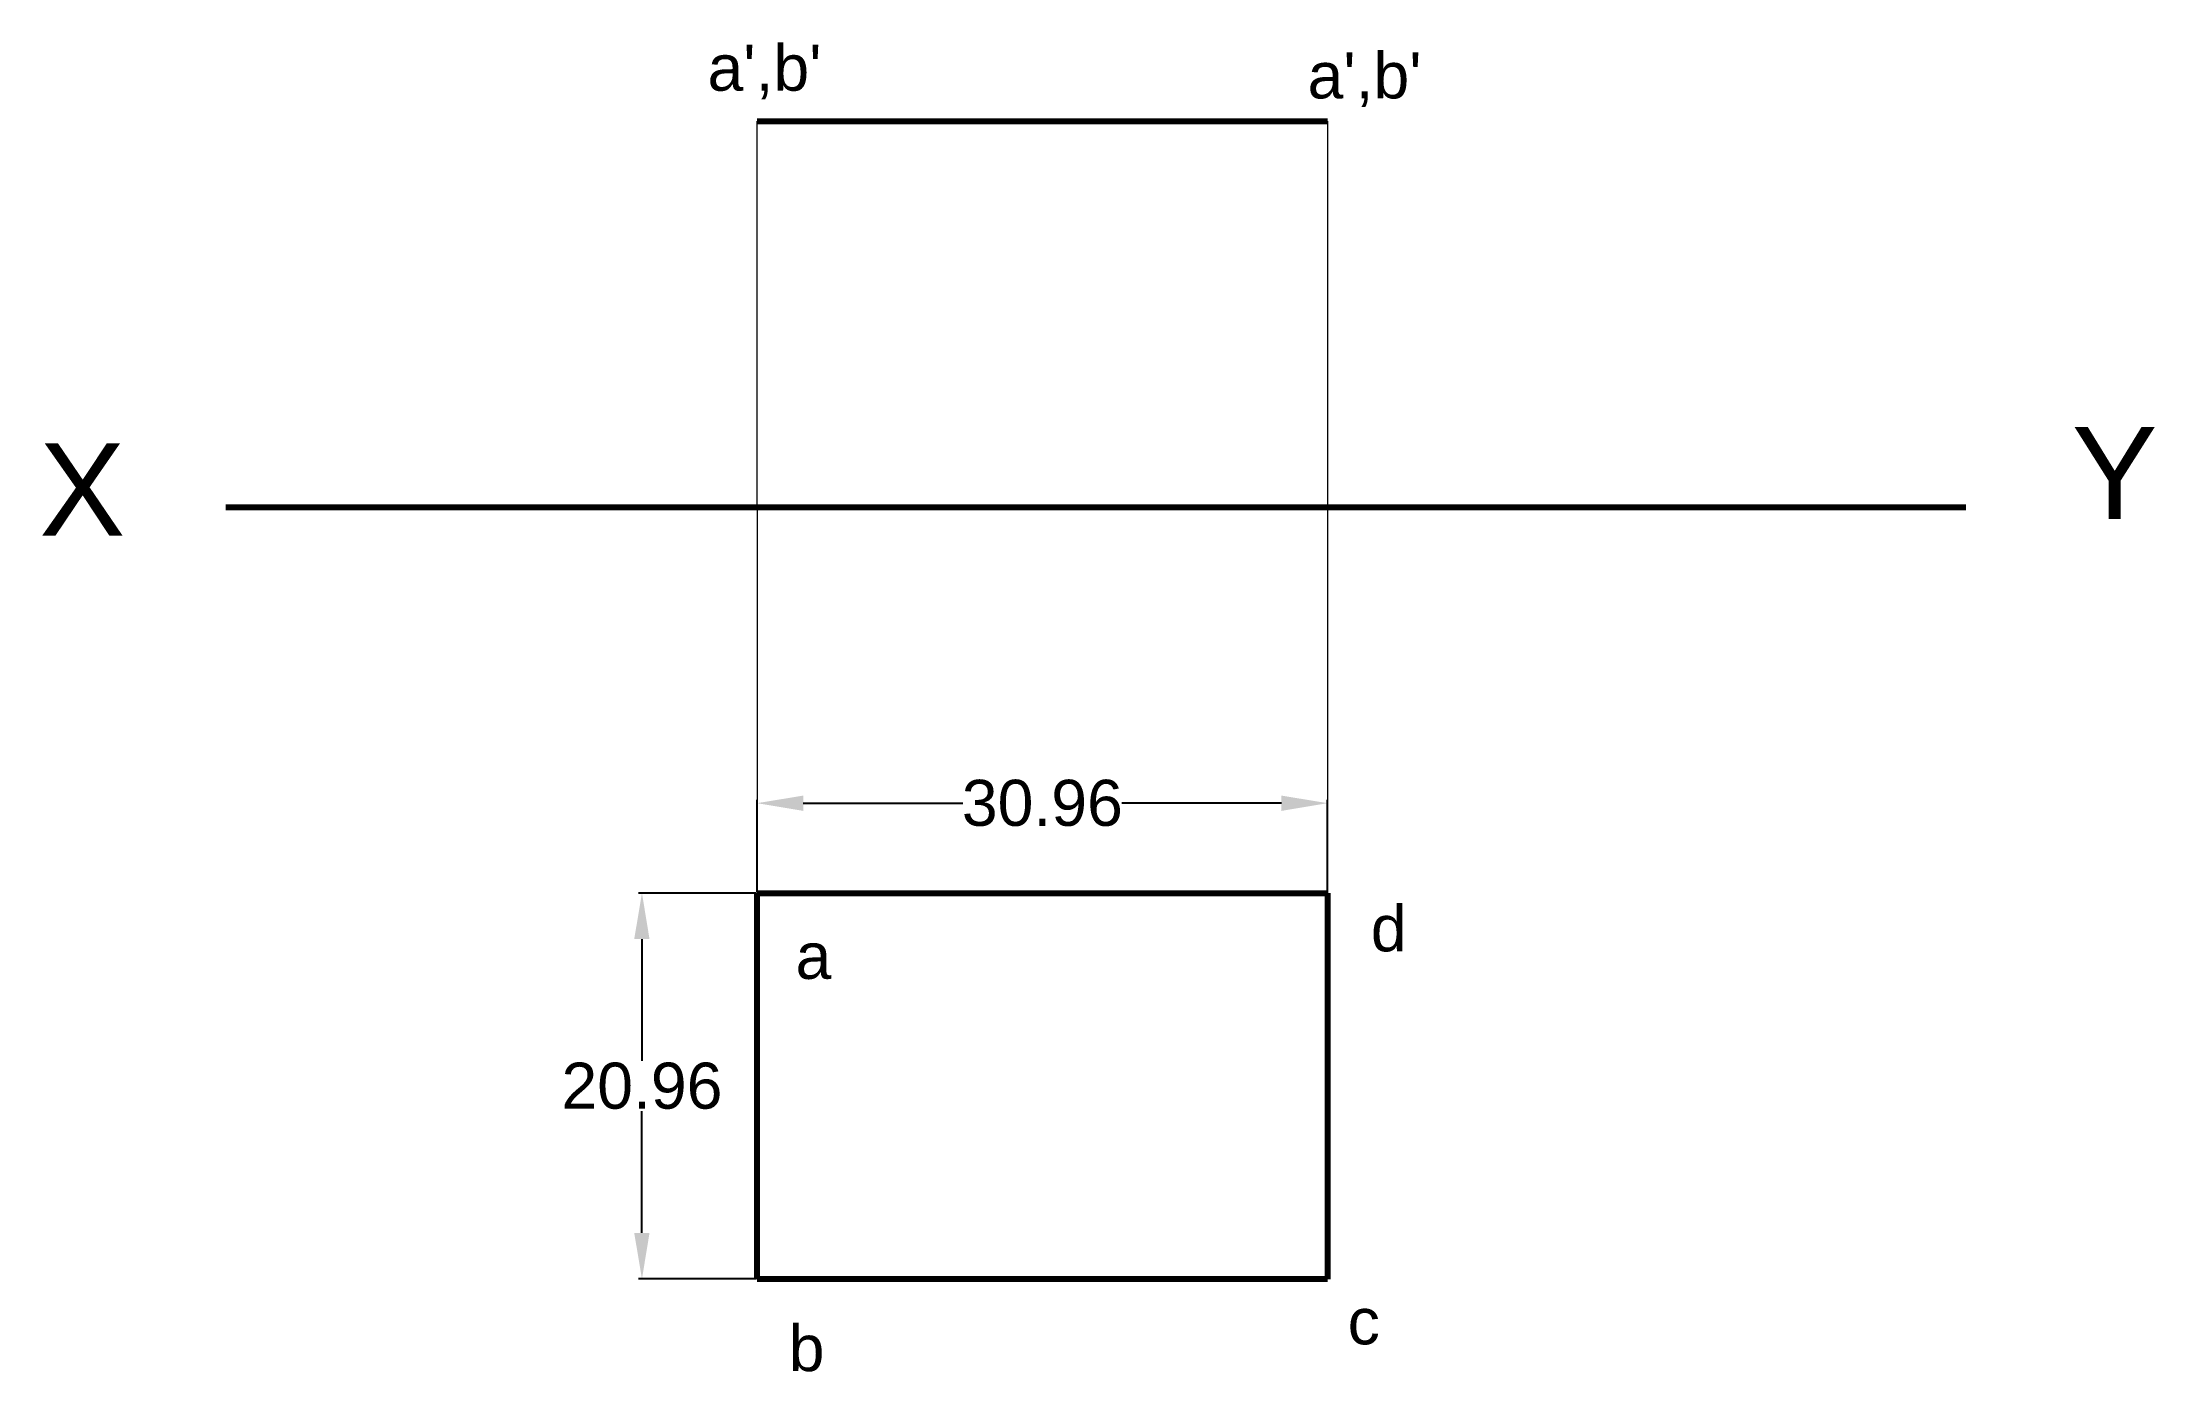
# Model space of a CAD drawing. Header units: millimetres. Extents: x -8 to 107, y 176 to 248.
import ezdxf

# ---------------------------------------------------------------- set-up
doc = ezdxf.new("R2010")
doc.units = ezdxf.units.MM
doc.layers.add('thick continuous', color=7, linetype='Continuous', lineweight=30)
doc.styles.get("Standard").update_dxf_attribs({"font": 'Arial.ttf'})
doc.dimstyles.get("Standard").update_dxf_attribs({"dimtxt": 2.5, "dimasz": 2.5, "dimexe": 0.18, "dimexo": 0.0625, "dimgap": 0.09, "dimtad": 0, "dimtih": 1, "dimtoh": 1, "dimzin": 0, "dimdsep": 46, "dimtxsty": 'Standard', "dimcen": 0.09, "dimadec": 0, "dimazin": 0, "dimtfac": 1, "dimtofl": 0, "dimtmove": 0, "dimatfit": 3, "dimfxl": 1, "dimtolj": 1, "dimtzin": 0, "dimarcsym": 0})

# ---------------------------------------------------------------- blocks, each defined once
blk = doc.blocks.new('*D1')
at = {"layer": 'Defpoints', "color": 0, "transparency": 16777216}
for p in [(30.68, 201.54), (24.43, 180.58), (30.68, 180.58)]:
    blk.add_point(p, dxfattribs=at)
at = {"layer": 'thick continuous', "color": 0, "lineweight": -2, "transparency": 16777216}
for p, q in [((30.62, 201.54), (24.25, 201.54)), ((24.43, 199.04), (24.43, 192.42)), ((24.43, 183.08), (24.43, 189.69)), ((30.62, 180.58), (24.25, 180.58))]:
    blk.add_line(p, q, dxfattribs=at)
at = {"layer": 'thick continuous', "color": 0, "transparency": 16777216}
for points in [[(24.01, 199.04), (24.84, 199.04), (24.43, 201.54)], [(24.01, 183.08), (24.84, 183.08), (24.43, 180.58)]]:
    blk.add_solid(points, dxfattribs=at)
at = {"layer": 'thick continuous', "color": 0, "transparency": 16777216, "insert": (24.43, 191.06), "char_height": 2.5, "attachment_point": 5}
blk.add_mtext('\\A1;20.96', dxfattribs=at)
blk = doc.blocks.new('*D2')
at = {"layer": 'Defpoints', "color": 0, "transparency": 16777216}
for p in [(61.64, 206.42), (30.68, 201.54), (61.64, 201.54)]:
    blk.add_point(p, dxfattribs=at)
at = {"layer": 'thick continuous', "color": 0, "lineweight": -2, "transparency": 16777216}
for p, q in [((30.68, 201.6), (30.68, 206.6)), ((33.18, 206.42), (41.85, 206.42)), ((59.14, 206.42), (50.47, 206.42)), ((61.64, 201.6), (61.64, 206.6))]:
    blk.add_line(p, q, dxfattribs=at)
at = {"layer": 'thick continuous', "color": 0, "transparency": 16777216}
for points in [[(33.18, 206.83), (33.18, 206), (30.68, 206.42)], [(59.14, 206.83), (59.14, 206), (61.64, 206.42)]]:
    blk.add_solid(points, dxfattribs=at)
at = {"layer": 'thick continuous', "color": 0, "transparency": 16777216, "insert": (46.16, 206.42), "char_height": 2.5, "attachment_point": 5}
blk.add_mtext('\\A1;30.96', dxfattribs=at)

msp = doc.modelspace()

# ---------------------------------------------------------------- linework, layer by layer
at = {"layer": 'thick continuous', "lineweight": 5}
for p, q in [((30.679, 222.498), (30.679, 243.458)), ((61.639, 243.458), (61.639, 201.538)), ((30.679, 222.498), (30.679, 201.538))]:
    msp.add_line(p, q, dxfattribs=at)
at = {"layer": 'thick continuous', "lineweight": 80}
for p, q in [((30.679, 243.458), (61.639, 243.458)), ((1.841, 222.498), (96.273, 222.498)), ((30.679, 201.538), (61.639, 201.538)), ((30.679, 180.578), (30.679, 201.538)), ((61.639, 201.538), (61.639, 180.578)), ((61.639, 180.578), (30.679, 180.578))]:
    msp.add_line(p, q, dxfattribs=at)
at = {"layer": 'thick continuous'}
msp.add_line((30.679, 222.498), (30.679, 222.498), dxfattribs=at)

# ---------------------------------------------------------------- texts
at = {"layer": 'thick continuous', "attachment_point": 1}
for s, width, insert, char_height in [("a',b'", 2.03806, (27.987, 247.61), 2.5), ("a',b'", 2.03806, (60.554, 247.192), 2.5), ('X', 16.90999, (-8.275, 225.952), 5), ('Y', 16.90999, (102.03, 226.85), 5), ('d', 2.03806, (63.987, 200.872), 2.5), ('a', 2.03806, (32.765, 199.377), 2.5), ('c', 2.03806, (62.731, 179.53), 2.5), ('b', 2.03806, (32.394, 178.076), 2.5)]:
    msp.add_mtext_dynamic_manual_height_columns(s, width=width, gutter_width=12.5, heights=[0], dxfattribs=dict(at, insert=insert, char_height=char_height))

# ---------------------------------------------------------------- dimensions: what is measured, and where the dimension line sits
at = {"layer": 'thick continuous'}
dim = msp.add_linear_dim(base=(61.639, 206.415), p1=(30.679, 201.538), p2=(61.639, 201.538), dimstyle='Standard', dxfattribs=at)
dim.commit()
dim.dimension.update_dxf_attribs({"geometry": '*D2', "text_midpoint": (46.159, 206.415)})
dim = msp.add_linear_dim(base=(24.427, 180.578), p1=(30.679, 201.538), p2=(30.679, 180.578), angle=90, dimstyle='Standard', dxfattribs=at)
dim.commit()
dim.dimension.update_dxf_attribs({"geometry": '*D1', "text_midpoint": (24.427, 191.058)})

doc.saveas('drawing.dxf')
